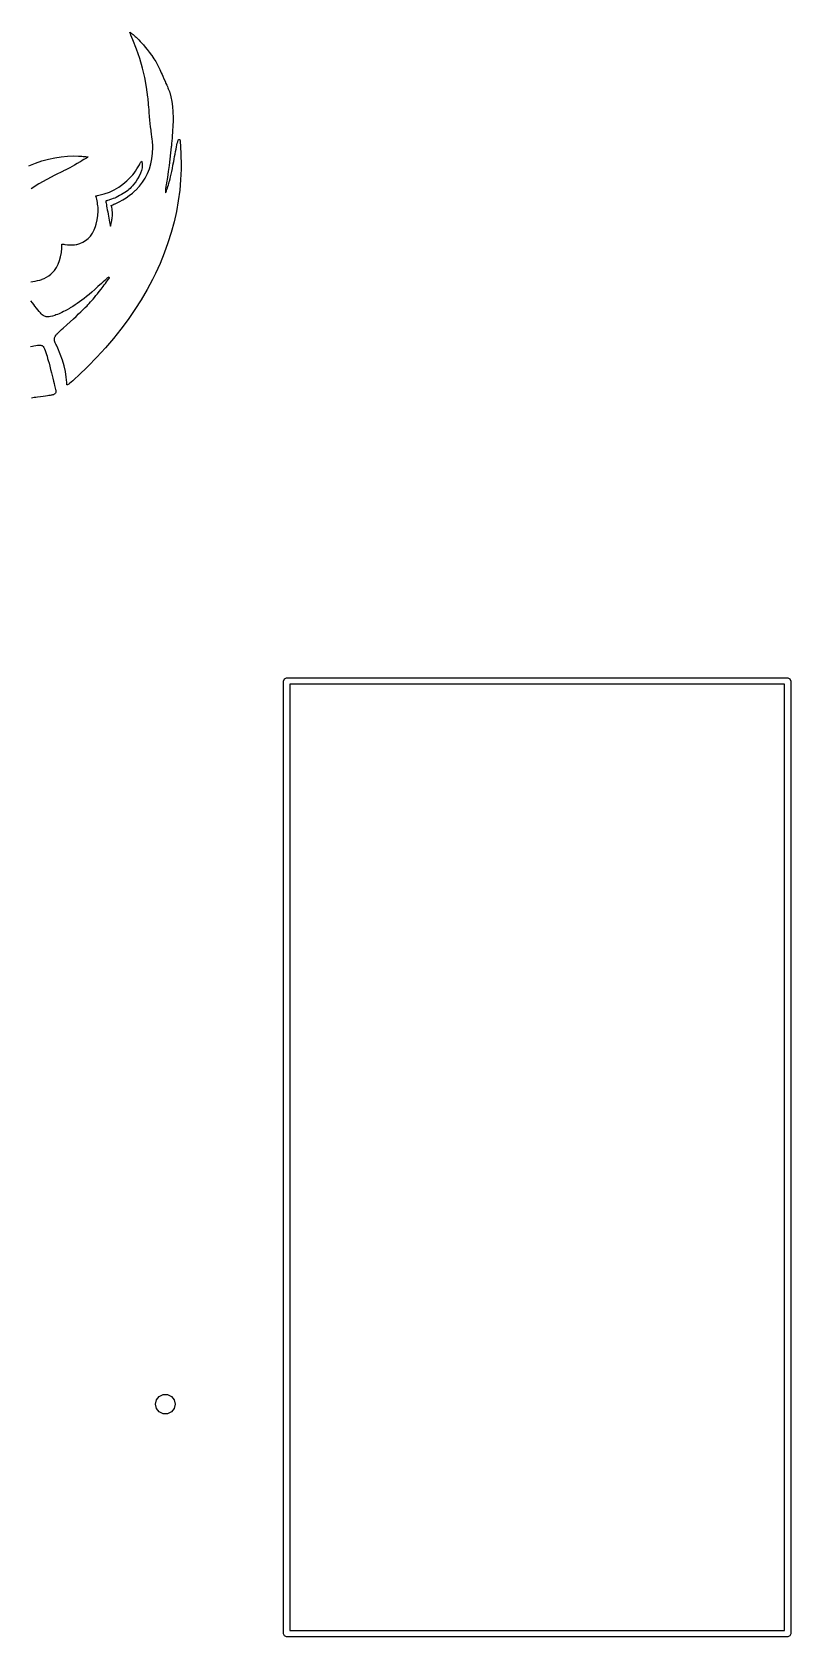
# Model space of a CAD drawing. Extents: x 9 to 342, y 7 to 196.
# Drawn here: x 326.42 to 341.81, y 148.91 to 181.42 of the extents above; entities that cross this region are included whole.
import ezdxf

# ---------------------------------------------------------------- set-up
doc = ezdxf.new("R2010")
doc.units = 0
doc.layers.add('BLACK', color=7, linetype='CONTINUOUS')

msp = doc.modelspace()

# ---------------------------------------------------------------- linework, layer by layer
at = {"layer": 'BLACK', "linetype": 'CONTINUOUS'}
for p, q in [((328.404, 181.413), (328.403, 181.419)), ((328.403, 181.419), (328.403, 181.419)), ((328.403, 181.419), (328.406, 181.418)), ((328.409, 181.4), (328.404, 181.413)), ((328.406, 181.418), (328.416, 181.411)), ((328.416, 181.411), (328.431, 181.4)), ((328.417, 181.382), (328.409, 181.4)), ((328.426, 181.36), (328.417, 181.382)), ((328.466, 181.264), (328.426, 181.36)), ((328.431, 181.4), (328.45, 181.385)), ((328.45, 181.385), (328.47, 181.368)), ((328.54, 181.074), (328.466, 181.264)), ((328.47, 181.368), (328.492, 181.35)), ((328.492, 181.35), (328.514, 181.331)), ((328.514, 181.331), (328.534, 181.313)), ((328.534, 181.313), (328.552, 181.297)), ((328.552, 181.297), (328.553, 181.296)), ((328.553, 181.296), (328.586, 181.264)), ((328.586, 181.264), (328.617, 181.231)), ((328.617, 181.231), (328.65, 181.196)), ((328.65, 181.196), (328.683, 181.158)), ((328.683, 181.158), (328.717, 181.115)), ((328.717, 181.115), (328.755, 181.067)), ((328.604, 180.883), (328.54, 181.074)), ((328.659, 180.691), (328.604, 180.883)), ((328.755, 181.067), (328.796, 181.013)), ((328.796, 181.013), (328.841, 180.952)), ((328.841, 180.952), (328.847, 180.944)), ((328.847, 180.944), (328.891, 180.88)), ((328.891, 180.88), (328.929, 180.823)), ((328.929, 180.823), (328.959, 180.772)), ((328.959, 180.772), (328.982, 180.727)), ((328.705, 180.498), (328.659, 180.691)), ((328.742, 180.303), (328.705, 180.498)), ((328.982, 180.727), (328.987, 180.716)), ((328.987, 180.716), (328.992, 180.705)), ((328.992, 180.705), (329, 180.686)), ((329, 180.686), (329.011, 180.661)), ((329.011, 180.661), (329.025, 180.63)), ((329.025, 180.63), (329.04, 180.596)), ((329.04, 180.596), (329.057, 180.559)), ((329.057, 180.559), (329.07, 180.528)), ((329.07, 180.528), (329.096, 180.471)), ((329.096, 180.471), (329.118, 180.423)), ((328.77, 180.104), (328.742, 180.303)), ((329.118, 180.423), (329.136, 180.381)), ((329.136, 180.381), (329.152, 180.346)), ((329.152, 180.346), (329.165, 180.317)), ((329.165, 180.317), (329.176, 180.293)), ((329.176, 180.293), (329.184, 180.272)), ((329.184, 180.272), (329.191, 180.256)), ((329.191, 180.256), (329.197, 180.241)), ((329.197, 180.241), (329.202, 180.229)), ((329.202, 180.229), (329.206, 180.217)), ((329.206, 180.217), (329.21, 180.206)), ((329.21, 180.206), (329.212, 180.198)), ((329.212, 180.198), (329.238, 180.11)), ((329.238, 180.11), (329.257, 180.014)), ((328.773, 180.076), (328.77, 180.104)), ((328.777, 180.037), (328.773, 180.076)), ((328.781, 179.993), (328.777, 180.037)), ((328.786, 179.945), (328.781, 179.993)), ((328.79, 179.895), (328.786, 179.945)), ((328.794, 179.844), (328.79, 179.895)), ((328.797, 179.796), (328.794, 179.844)), ((328.798, 179.788), (328.797, 179.796)), ((328.804, 179.709), (328.798, 179.788)), ((329.257, 180.014), (329.271, 179.911)), ((329.271, 179.911), (329.279, 179.801)), ((329.279, 179.801), (329.282, 179.684)), ((328.81, 179.636), (328.804, 179.709)), ((328.817, 179.567), (328.81, 179.636)), ((328.825, 179.499), (328.817, 179.567)), ((328.835, 179.429), (328.825, 179.499)), ((329.275, 179.496), (329.271, 179.442)), ((329.277, 179.546), (329.275, 179.496)), ((329.28, 179.591), (329.277, 179.546)), ((329.281, 179.629), (329.28, 179.591)), ((329.282, 179.659), (329.281, 179.629)), ((329.282, 179.684), (329.282, 179.659)), ((328.837, 179.415), (328.835, 179.429)), ((328.846, 179.352), (328.837, 179.415)), ((328.853, 179.298), (328.846, 179.352)), ((328.859, 179.251), (328.853, 179.298)), ((328.863, 179.21), (328.859, 179.251)), ((328.867, 179.173), (328.863, 179.21)), ((328.869, 179.14), (328.867, 179.173)), ((328.87, 179.109), (328.869, 179.14)), ((329.251, 179.163), (329.247, 179.115)), ((329.255, 179.215), (329.251, 179.163)), ((329.26, 179.27), (329.255, 179.215)), ((329.264, 179.327), (329.26, 179.27)), ((329.268, 179.385), (329.264, 179.327)), ((329.271, 179.442), (329.268, 179.385)), ((329.35, 179.092), (329.359, 179.133)), ((329.359, 179.133), (329.367, 179.169)), ((329.367, 179.169), (329.374, 179.197)), ((329.374, 179.197), (329.379, 179.216)), ((329.379, 179.216), (329.384, 179.231)), ((329.384, 179.231), (329.388, 179.239)), ((329.388, 179.239), (329.394, 179.243)), ((329.394, 179.243), (329.4, 179.244)), ((329.4, 179.244), (329.412, 179.243)), ((329.412, 179.243), (329.42, 179.241)), ((329.42, 179.241), (329.421, 179.234)), ((329.421, 179.234), (329.423, 179.22)), ((329.423, 179.22), (329.425, 179.197)), ((329.425, 179.197), (329.427, 179.168)), ((329.427, 179.168), (329.429, 179.133)), ((329.429, 179.133), (329.432, 179.093)), ((326.49, 178.764), (326.623, 178.808)), ((326.623, 178.808), (326.754, 178.844)), ((326.754, 178.844), (326.883, 178.872)), ((326.883, 178.872), (327.012, 178.892)), ((327.012, 178.892), (327.141, 178.904)), ((327.141, 178.904), (327.271, 178.909)), ((327.271, 178.909), (327.367, 178.908)), ((327.367, 178.908), (327.397, 178.906)), ((327.397, 178.906), (327.428, 178.904)), ((327.441, 178.815), (327.406, 178.794)), ((327.428, 178.904), (327.459, 178.902)), ((327.474, 178.835), (327.441, 178.815)), ((327.459, 178.902), (327.489, 178.899)), ((327.502, 178.852), (327.474, 178.835)), ((327.489, 178.899), (327.515, 178.896)), ((327.526, 178.867), (327.502, 178.852)), ((327.515, 178.896), (327.536, 178.893)), ((327.543, 178.878), (327.526, 178.867)), ((327.536, 178.893), (327.551, 178.891)), ((327.555, 178.885), (327.543, 178.878)), ((327.551, 178.891), (327.558, 178.888)), ((327.558, 178.888), (327.555, 178.885)), ((327.558, 178.888), (327.558, 178.888)), ((328.831, 178.749), (328.852, 178.854)), ((328.852, 178.854), (328.865, 178.964)), ((328.865, 178.964), (328.87, 179.079)), ((328.87, 179.079), (328.87, 179.109)), ((329.217, 178.846), (329.201, 178.719)), ((329.232, 178.972), (329.217, 178.846)), ((329.245, 179.096), (329.232, 178.972)), ((329.247, 179.115), (329.245, 179.096)), ((329.294, 178.8), (329.302, 178.845)), ((329.302, 178.845), (329.311, 178.896)), ((329.311, 178.896), (329.321, 178.947)), ((329.321, 178.947), (329.331, 178.998)), ((329.331, 178.998), (329.341, 179.046)), ((329.341, 179.046), (329.35, 179.092)), ((329.432, 179.093), (329.434, 179.049)), ((329.434, 179.049), (329.435, 179.003)), ((329.435, 179.003), (329.437, 178.955)), ((329.437, 178.955), (329.439, 178.906)), ((329.439, 178.906), (329.44, 178.857)), ((329.44, 178.857), (329.442, 178.81)), ((329.442, 178.81), (329.442, 178.765)), ((326.354, 178.712), (326.49, 178.764)), ((326.883, 178.521), (326.719, 178.435)), ((327.055, 178.604), (326.883, 178.521)), ((327.062, 178.607), (327.055, 178.604)), ((327.105, 178.627), (327.062, 178.607)), ((327.148, 178.648), (327.105, 178.627)), ((327.191, 178.671), (327.148, 178.648)), ((327.236, 178.695), (327.191, 178.671)), ((327.285, 178.723), (327.236, 178.695)), ((327.339, 178.754), (327.285, 178.723)), ((327.399, 178.79), (327.339, 178.754)), ((327.406, 178.794), (327.399, 178.79)), ((328.42, 178.479), (328.464, 178.53)), ((328.464, 178.53), (328.49, 178.564)), ((328.49, 178.564), (328.518, 178.604)), ((328.518, 178.604), (328.547, 178.647)), ((328.547, 178.647), (328.574, 178.691)), ((328.594, 178.503), (328.562, 178.444)), ((328.574, 178.691), (328.598, 178.731)), ((328.619, 178.561), (328.594, 178.503)), ((328.598, 178.731), (328.609, 178.751)), ((328.609, 178.751), (328.622, 178.775)), ((328.639, 178.618), (328.619, 178.561)), ((328.622, 178.775), (328.632, 178.792)), ((328.632, 178.792), (328.639, 178.801)), ((328.639, 178.801), (328.643, 178.803)), ((328.651, 178.672), (328.639, 178.618)), ((328.643, 178.803), (328.646, 178.796)), ((328.646, 178.796), (328.649, 178.782)), ((328.649, 178.782), (328.652, 178.77)), ((328.655, 178.723), (328.651, 178.672)), ((328.652, 178.77), (328.655, 178.723)), ((328.717, 178.463), (328.763, 178.553)), ((328.763, 178.553), (328.801, 178.649)), ((328.801, 178.649), (328.831, 178.749)), ((329.184, 178.595), (329.165, 178.476)), ((329.201, 178.719), (329.184, 178.595)), ((329.22, 178.444), (329.231, 178.49)), ((329.231, 178.49), (329.242, 178.539)), ((329.242, 178.539), (329.254, 178.594)), ((329.254, 178.594), (329.266, 178.655)), ((329.266, 178.655), (329.279, 178.724)), ((329.279, 178.724), (329.294, 178.8)), ((329.443, 178.645), (329.434, 178.429)), ((329.442, 178.765), (329.443, 178.723)), ((329.443, 178.723), (329.443, 178.685)), ((329.443, 178.685), (329.443, 178.653)), ((329.443, 178.653), (329.443, 178.645)), ((326.56, 178.344), (326.405, 178.247)), ((326.719, 178.435), (326.56, 178.344)), ((327.886, 178.143), (327.989, 178.179)), ((327.989, 178.179), (328.086, 178.223)), ((328.086, 178.223), (328.178, 178.275)), ((328.178, 178.275), (328.265, 178.335)), ((328.265, 178.335), (328.345, 178.403)), ((328.306, 178.171), (328.271, 178.149)), ((328.336, 178.19), (328.306, 178.171)), ((328.362, 178.209), (328.336, 178.19)), ((328.345, 178.403), (328.42, 178.479)), ((328.385, 178.229), (328.362, 178.209)), ((328.408, 178.251), (328.385, 178.229)), ((328.394, 178.106), (328.455, 178.155)), ((328.432, 178.275), (328.408, 178.251)), ((328.459, 178.305), (328.432, 178.275)), ((328.455, 178.155), (328.515, 178.209)), ((328.48, 178.329), (328.459, 178.305)), ((328.524, 178.386), (328.48, 178.329)), ((328.515, 178.209), (328.527, 178.22)), ((328.562, 178.444), (328.524, 178.386)), ((328.527, 178.22), (328.599, 178.297)), ((328.599, 178.297), (328.662, 178.378)), ((328.662, 178.378), (328.717, 178.463)), ((329.126, 178.234), (329.125, 178.214)), ((329.125, 178.214), (329.125, 178.194)), ((329.125, 178.194), (329.126, 178.178)), ((329.128, 178.248), (329.126, 178.234)), ((329.126, 178.234), (329.126, 178.234)), ((329.126, 178.178), (329.128, 178.167)), ((329.131, 178.269), (329.128, 178.248)), ((329.128, 178.167), (329.13, 178.163)), ((329.13, 178.163), (329.134, 178.169)), ((329.13, 178.163), (329.13, 178.163)), ((329.135, 178.295), (329.131, 178.269)), ((329.134, 178.169), (329.139, 178.183)), ((329.14, 178.325), (329.135, 178.295)), ((329.139, 178.183), (329.147, 178.203)), ((329.145, 178.357), (329.14, 178.325)), ((329.147, 178.364), (329.145, 178.357)), ((329.165, 178.476), (329.147, 178.364)), ((329.147, 178.203), (329.156, 178.228)), ((329.156, 178.228), (329.166, 178.258)), ((329.166, 178.258), (329.176, 178.29)), ((329.176, 178.29), (329.186, 178.323)), ((329.186, 178.323), (329.196, 178.355)), ((329.196, 178.355), (329.205, 178.387)), ((329.205, 178.387), (329.209, 178.402)), ((329.209, 178.402), (329.22, 178.444)), ((329.415, 178.214), (329.387, 177.999)), ((329.434, 178.429), (329.415, 178.214)), ((327.713, 178.1), (327.719, 178.101)), ((327.713, 178.098), (327.713, 178.1)), ((327.715, 178.09), (327.713, 178.098)), ((327.72, 178.077), (327.715, 178.09)), ((327.719, 178.101), (327.732, 178.104)), ((327.726, 178.06), (327.72, 178.077)), ((327.733, 178.033), (327.726, 178.06)), ((327.732, 178.104), (327.75, 178.109)), ((327.74, 178.001), (327.733, 178.033)), ((327.746, 177.966), (327.74, 178.001)), ((327.752, 177.931), (327.746, 177.966)), ((327.75, 178.109), (327.773, 178.114)), ((327.756, 177.898), (327.752, 177.931)), ((327.759, 177.87), (327.756, 177.898)), ((327.76, 177.792), (327.759, 177.87)), ((327.773, 178.114), (327.777, 178.114)), ((327.777, 178.114), (327.886, 178.143)), ((327.923, 177.999), (327.918, 177.997)), ((327.918, 177.997), (327.918, 177.997)), ((327.918, 177.997), (327.918, 177.991)), ((327.918, 177.991), (327.92, 177.977)), ((327.92, 177.977), (327.924, 177.956)), ((327.936, 178.003), (327.923, 177.999)), ((327.924, 177.956), (327.929, 177.928)), ((327.929, 177.928), (327.934, 177.896)), ((327.934, 177.896), (327.941, 177.859)), ((327.954, 178.009), (327.936, 178.003)), ((327.941, 177.859), (327.948, 177.819)), ((327.976, 178.016), (327.954, 178.009)), ((327.995, 178.021), (327.976, 178.016)), ((328.034, 178.033), (327.995, 178.021)), ((328.028, 177.904), (328.047, 177.915)), ((328.037, 177.87), (328.028, 177.904)), ((328.067, 178.045), (328.034, 178.033)), ((328.038, 177.868), (328.037, 177.87)), ((328.043, 177.84), (328.038, 177.868)), ((328.047, 177.806), (328.043, 177.84)), ((328.047, 177.915), (328.061, 177.922)), ((328.061, 177.922), (328.08, 177.931)), ((328.098, 178.057), (328.067, 178.045)), ((328.08, 177.931), (328.1, 177.941)), ((328.129, 178.07), (328.098, 178.057)), ((328.1, 177.941), (328.104, 177.943)), ((328.104, 177.943), (328.187, 177.981)), ((328.161, 178.087), (328.129, 178.07)), ((328.196, 178.106), (328.161, 178.087)), ((328.187, 177.981), (328.261, 178.02)), ((328.238, 178.13), (328.196, 178.106)), ((328.271, 178.149), (328.238, 178.13)), ((328.261, 178.02), (328.33, 178.061)), ((328.33, 178.061), (328.394, 178.106)), ((329.387, 177.999), (329.349, 177.785)), ((327.707, 177.481), (327.72, 177.525)), ((327.72, 177.525), (327.741, 177.614)), ((327.741, 177.614), (327.754, 177.704)), ((327.754, 177.704), (327.76, 177.792)), ((327.948, 177.819), (327.955, 177.777)), ((327.955, 177.777), (327.963, 177.734)), ((327.963, 177.734), (327.971, 177.691)), ((327.971, 177.691), (327.978, 177.649)), ((327.978, 177.649), (327.986, 177.61)), ((327.986, 177.61), (327.992, 177.575)), ((327.992, 177.575), (327.998, 177.543)), ((327.998, 177.543), (328.003, 177.518)), ((328.003, 177.518), (328.007, 177.499)), ((328.016, 177.501), (328.021, 177.519)), ((328.021, 177.519), (328.026, 177.542)), ((328.026, 177.542), (328.032, 177.567)), ((328.032, 177.567), (328.037, 177.594)), ((328.037, 177.594), (328.042, 177.62)), ((328.042, 177.62), (328.046, 177.644)), ((328.046, 177.644), (328.048, 177.66)), ((328.05, 177.768), (328.047, 177.806)), ((328.048, 177.66), (328.051, 177.692)), ((328.051, 177.729), (328.05, 177.768)), ((328.051, 177.692), (328.051, 177.729)), ((329.302, 177.572), (329.245, 177.36)), ((329.349, 177.785), (329.302, 177.572)), ((327.452, 177.162), (327.508, 177.196)), ((327.508, 177.196), (327.559, 177.239)), ((327.559, 177.239), (327.605, 177.288)), ((327.605, 177.288), (327.645, 177.346)), ((327.645, 177.346), (327.679, 177.41)), ((327.679, 177.41), (327.707, 177.481)), ((328.007, 177.499), (328.009, 177.487)), ((328.009, 177.487), (328.01, 177.485)), ((328.01, 177.485), (328.012, 177.489)), ((328.012, 177.489), (328.016, 177.501)), ((329.245, 177.36), (329.178, 177.149)), ((326.98, 176.79), (327.001, 176.869)), ((327.001, 176.869), (327.016, 176.953)), ((327.016, 176.953), (327.023, 177.041)), ((327.023, 177.041), (327.024, 177.066)), ((327.024, 177.066), (327.025, 177.088)), ((327.025, 177.088), (327.026, 177.106)), ((327.026, 177.122), (327.031, 177.123)), ((327.026, 177.118), (327.026, 177.122)), ((327.026, 177.106), (327.026, 177.118)), ((327.031, 177.123), (327.044, 177.122)), ((327.044, 177.122), (327.063, 177.121)), ((327.063, 177.121), (327.086, 177.118)), ((327.086, 177.118), (327.092, 177.117)), ((327.092, 177.117), (327.142, 177.112)), ((327.142, 177.112), (327.184, 177.109)), ((327.184, 177.109), (327.221, 177.108)), ((327.221, 177.108), (327.253, 177.109)), ((327.253, 177.109), (327.284, 177.111)), ((327.284, 177.111), (327.316, 177.116)), ((327.316, 177.116), (327.327, 177.118)), ((327.327, 177.118), (327.392, 177.136)), ((327.392, 177.136), (327.452, 177.162)), ((329.102, 176.939), (329.017, 176.732)), ((329.178, 177.149), (329.102, 176.939)), ((326.801, 176.512), (326.832, 176.54)), ((326.832, 176.54), (326.878, 176.592)), ((326.878, 176.592), (326.918, 176.651)), ((326.918, 176.651), (326.952, 176.718)), ((326.952, 176.718), (326.98, 176.79)), ((329.017, 176.732), (328.922, 176.526)), ((326.396, 176.361), (326.44, 176.366)), ((326.44, 176.366), (326.488, 176.374)), ((326.488, 176.374), (326.535, 176.384)), ((326.535, 176.384), (326.58, 176.396)), ((326.58, 176.396), (326.619, 176.408)), ((326.619, 176.408), (326.627, 176.411)), ((326.627, 176.411), (326.671, 176.43)), ((326.671, 176.43), (326.717, 176.454)), ((326.717, 176.454), (326.761, 176.482)), ((326.761, 176.482), (326.801, 176.512)), ((327.693, 176.205), (327.634, 176.153)), ((327.758, 176.263), (327.693, 176.205)), ((327.829, 176.327), (327.758, 176.263)), ((327.783, 176.163), (327.821, 176.212)), ((327.821, 176.212), (327.863, 176.268)), ((327.836, 176.334), (327.829, 176.327)), ((327.867, 176.362), (327.836, 176.334)), ((327.863, 176.268), (327.884, 176.297)), ((327.895, 176.387), (327.867, 176.362)), ((327.884, 176.297), (327.908, 176.329)), ((327.92, 176.41), (327.895, 176.387)), ((327.908, 176.329), (327.93, 176.358)), ((327.941, 176.428), (327.92, 176.41)), ((327.93, 176.358), (327.95, 176.384)), ((327.958, 176.442), (327.941, 176.428)), ((327.95, 176.384), (327.966, 176.405)), ((327.969, 176.451), (327.958, 176.442)), ((327.966, 176.405), (327.979, 176.421)), ((327.973, 176.454), (327.969, 176.451)), ((327.977, 176.452), (327.973, 176.454)), ((327.985, 176.446), (327.977, 176.452)), ((327.979, 176.421), (327.987, 176.431)), ((327.99, 176.439), (327.985, 176.446)), ((327.987, 176.431), (327.99, 176.434)), ((327.99, 176.434), (327.99, 176.439)), ((328.865, 176.41), (328.754, 176.203)), ((328.922, 176.526), (328.865, 176.41)), ((326.429, 175.935), (326.397, 175.976)), ((326.457, 175.898), (326.429, 175.935)), ((326.481, 175.867), (326.457, 175.898)), ((327.294, 175.893), (327.246, 175.863)), ((327.34, 175.923), (327.294, 175.893)), ((327.386, 175.954), (327.34, 175.923)), ((327.431, 175.988), (327.386, 175.954)), ((327.478, 176.024), (327.431, 175.988)), ((327.527, 176.063), (327.478, 176.024)), ((327.579, 176.105), (327.527, 176.063)), ((327.537, 175.877), (327.552, 175.892)), ((327.552, 175.892), (327.581, 175.923)), ((327.634, 176.153), (327.579, 176.105)), ((327.581, 175.923), (327.609, 175.952)), ((327.609, 175.952), (327.635, 175.982)), ((327.635, 175.982), (327.662, 176.012)), ((327.662, 176.012), (327.689, 176.045)), ((327.689, 176.045), (327.718, 176.08)), ((327.718, 176.08), (327.749, 176.119)), ((327.749, 176.119), (327.783, 176.163)), ((328.634, 175.998), (328.506, 175.797)), ((328.754, 176.203), (328.634, 175.998)), ((326.51, 175.829), (326.481, 175.867)), ((326.541, 175.79), (326.51, 175.829)), ((326.568, 175.757), (326.541, 175.79)), ((326.591, 175.73), (326.568, 175.757)), ((326.61, 175.709), (326.591, 175.73)), ((326.628, 175.692), (326.61, 175.709)), ((326.645, 175.679), (326.628, 175.692)), ((326.66, 175.669), (326.645, 175.679)), ((326.676, 175.662), (326.66, 175.669)), ((326.692, 175.656), (326.676, 175.662)), ((326.711, 175.651), (326.692, 175.656)), ((326.737, 175.648), (326.711, 175.651)), ((326.766, 175.649), (326.737, 175.648)), ((326.799, 175.655), (326.766, 175.649)), ((326.838, 175.665), (326.799, 175.655)), ((326.884, 175.681), (326.838, 175.665)), ((326.903, 175.688), (326.884, 175.681)), ((326.937, 175.701), (326.903, 175.688)), ((326.969, 175.713), (326.937, 175.701)), ((326.998, 175.726), (326.969, 175.713)), ((327.028, 175.74), (326.998, 175.726)), ((327.059, 175.756), (327.028, 175.74)), ((327.093, 175.774), (327.059, 175.756)), ((327.133, 175.796), (327.093, 175.774)), ((327.179, 175.823), (327.133, 175.796)), ((327.196, 175.833), (327.179, 175.823)), ((327.246, 175.863), (327.196, 175.833)), ((327.197, 175.551), (327.259, 175.608)), ((327.259, 175.608), (327.315, 175.66)), ((327.315, 175.66), (327.366, 175.709)), ((327.366, 175.709), (327.414, 175.754)), ((327.414, 175.754), (327.457, 175.797)), ((327.457, 175.797), (327.498, 175.837)), ((327.498, 175.837), (327.537, 175.877)), ((328.37, 175.599), (328.225, 175.404)), ((328.506, 175.797), (328.37, 175.599)), ((326.879, 175.224), (326.888, 175.254)), ((326.888, 175.254), (326.901, 175.276)), ((326.901, 175.276), (326.908, 175.284)), ((326.908, 175.284), (326.921, 175.297)), ((326.921, 175.297), (326.94, 175.316)), ((326.94, 175.316), (326.964, 175.338)), ((326.964, 175.338), (326.991, 175.364)), ((326.991, 175.364), (327.021, 175.391)), ((327.021, 175.391), (327.053, 175.42)), ((327.053, 175.42), (327.054, 175.422)), ((327.054, 175.422), (327.129, 175.489)), ((327.129, 175.489), (327.197, 175.551)), ((328.225, 175.404), (328.071, 175.211)), ((326.391, 175.05), (326.433, 175.057)), ((326.433, 175.057), (326.456, 175.061)), ((326.456, 175.061), (326.498, 175.069)), ((326.498, 175.069), (326.532, 175.075)), ((326.532, 175.075), (326.559, 175.078)), ((326.559, 175.078), (326.581, 175.079)), ((326.581, 175.079), (326.598, 175.077)), ((326.598, 175.077), (326.613, 175.073)), ((326.613, 175.073), (326.626, 175.067)), ((326.626, 175.067), (326.632, 175.064)), ((326.632, 175.064), (326.645, 175.052)), ((326.645, 175.052), (326.659, 175.031)), ((326.659, 175.031), (326.673, 175.003)), ((326.673, 175.003), (326.688, 174.969)), ((326.688, 174.969), (326.702, 174.929)), ((326.702, 174.929), (326.703, 174.926)), ((326.703, 174.926), (326.715, 174.89)), ((326.875, 175.194), (326.879, 175.224)), ((326.877, 175.166), (326.875, 175.194)), ((326.878, 175.162), (326.877, 175.166)), ((326.884, 175.146), (326.878, 175.162)), ((326.893, 175.125), (326.884, 175.146)), ((326.904, 175.1), (326.893, 175.125)), ((326.916, 175.074), (326.904, 175.1)), ((326.942, 175.019), (326.916, 175.074)), ((326.995, 174.896), (326.942, 175.019)), ((327.908, 175.021), (327.736, 174.833)), ((328.071, 175.211), (327.908, 175.021)), ((326.715, 174.89), (326.726, 174.852)), ((326.726, 174.852), (326.738, 174.81)), ((326.738, 174.81), (326.752, 174.763)), ((326.752, 174.763), (326.766, 174.711)), ((326.766, 174.711), (326.781, 174.653)), ((326.781, 174.653), (326.798, 174.587)), ((326.798, 174.587), (326.817, 174.514)), ((327.039, 174.775), (326.995, 174.896)), ((327.074, 174.657), (327.039, 174.775)), ((327.1, 174.542), (327.074, 174.657)), ((327.555, 174.648), (327.364, 174.464)), ((327.736, 174.833), (327.555, 174.648)), ((326.817, 174.514), (326.837, 174.433)), ((326.837, 174.433), (326.844, 174.407)), ((326.844, 174.407), (326.858, 174.35)), ((326.858, 174.35), (326.87, 174.303)), ((326.87, 174.303), (326.879, 174.263)), ((326.879, 174.263), (326.887, 174.23)), ((327.117, 174.429), (327.1, 174.542)), ((327.126, 174.32), (327.117, 174.429)), ((327.126, 174.305), (327.126, 174.32)), ((327.127, 174.287), (327.126, 174.305)), ((327.129, 174.276), (327.127, 174.287)), ((327.132, 174.271), (327.129, 174.276)), ((327.135, 174.27), (327.132, 174.271)), ((327.14, 174.272), (327.135, 174.27)), ((327.152, 174.278), (327.14, 174.272)), ((327.168, 174.289), (327.152, 174.278)), ((327.189, 174.306), (327.168, 174.289)), ((327.216, 174.329), (327.189, 174.306)), ((327.248, 174.357), (327.216, 174.329)), ((327.287, 174.393), (327.248, 174.357)), ((327.364, 174.464), (327.287, 174.393)), ((326.435, 174.008), (326.409, 174.003)), ((326.466, 174.014), (326.435, 174.008)), ((326.499, 174.019), (326.466, 174.014)), ((326.534, 174.024), (326.499, 174.019)), ((326.594, 174.032), (326.534, 174.024)), ((326.648, 174.04), (326.594, 174.032)), ((326.693, 174.046), (326.648, 174.04)), ((326.732, 174.051), (326.693, 174.046)), ((326.763, 174.056), (326.732, 174.051)), ((326.789, 174.06), (326.763, 174.056)), ((326.809, 174.063), (326.789, 174.06)), ((326.825, 174.066), (326.809, 174.063)), ((326.838, 174.069), (326.825, 174.066)), ((326.847, 174.071), (326.838, 174.069)), ((326.855, 174.074), (326.847, 174.071)), ((326.861, 174.076), (326.855, 174.074)), ((326.866, 174.079), (326.861, 174.076)), ((326.871, 174.082), (326.866, 174.079)), ((326.883, 174.089), (326.871, 174.082)), ((326.892, 174.097), (326.883, 174.089)), ((326.887, 174.23), (326.893, 174.203)), ((326.898, 174.106), (326.892, 174.097)), ((326.893, 174.203), (326.898, 174.182)), ((326.898, 174.182), (326.901, 174.166)), ((326.902, 174.121), (326.898, 174.106)), ((326.901, 174.166), (326.904, 174.153)), ((326.903, 174.124), (326.902, 174.121)), ((326.904, 174.129), (326.903, 174.124)), ((326.904, 174.153), (326.905, 174.143)), ((326.905, 174.135), (326.904, 174.129)), ((326.905, 174.143), (326.905, 174.135)), ((331.519, 168.273), (331.538, 168.318)), ((331.519, 148.973), (331.519, 168.273)), ((331.538, 168.318), (331.582, 168.337)), ((331.582, 168.337), (341.743, 168.337)), ((331.646, 168.209), (331.646, 149.036)), ((341.679, 168.209), (331.646, 168.209)), ((341.679, 149.036), (341.679, 168.209)), ((341.743, 168.337), (341.787, 168.318)), ((341.787, 168.318), (341.806, 168.273)), ((341.806, 168.273), (341.806, 148.973)), ((328.942, 153.71), (328.998, 153.779)), ((328.998, 153.779), (329.078, 153.818)), ((329.078, 153.818), (329.167, 153.818)), ((329.167, 153.818), (329.247, 153.779)), ((329.247, 153.779), (329.303, 153.71)), ((328.922, 153.623), (328.942, 153.71)), ((328.942, 153.536), (328.922, 153.623)), ((328.998, 153.467), (328.942, 153.536)), ((329.078, 153.428), (328.998, 153.467)), ((329.247, 153.467), (329.167, 153.428)), ((329.303, 153.536), (329.247, 153.467)), ((329.303, 153.71), (329.322, 153.623)), ((329.322, 153.623), (329.303, 153.536)), ((329.167, 153.428), (329.078, 153.428)), ((331.538, 148.928), (331.519, 148.973)), ((331.582, 148.909), (331.538, 148.928)), ((341.743, 148.909), (331.582, 148.909)), ((331.646, 149.036), (341.679, 149.036)), ((341.787, 148.928), (341.743, 148.909)), ((341.806, 148.973), (341.787, 148.928))]:
    msp.add_line(p, q, dxfattribs=at)

doc.saveas('drawing.dxf')
